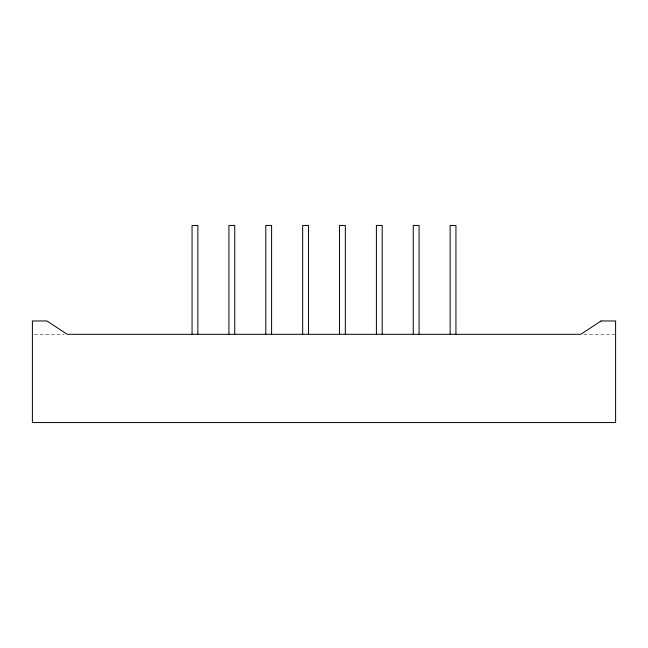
<?xml version="1.0" encoding="UTF-8"?>
<svg xmlns="http://www.w3.org/2000/svg" width="648" height="648" viewBox="0 0 648 648"><rect width="100%" height="100%" fill="white"/><g stroke="black" fill="none" stroke-linecap="round" stroke-linejoin="round"><path stroke-width="0.49" stroke-dasharray="3.24 2.43" d="M34.393 334.303L64.249 334.303M583.751 334.303L614.604 334.303"/><path stroke-width="0.97" d="M455.941 334.303L455.941 225.447L450.133 225.447L450.133 334.303M419.07 334.303L419.07 225.447L413.262 225.447L413.262 334.303M382.207 334.303L382.207 225.447L376.399 225.447L376.399 334.303M345.335 334.303L345.335 225.447L339.528 225.447L339.528 334.303M308.472 334.303L308.472 225.447L302.665 225.447L302.665 334.303M271.601 334.303L271.601 225.447L265.793 225.447L265.793 334.303M234.738 334.303L234.738 225.447L228.93 225.447L228.93 334.303M197.867 334.303L197.867 225.447L192.059 225.447L192.059 334.303M601.085 320.954L580.762 334.303L67.238 334.303L46.915 320.954L32.4 320.954L32.4 422.553L615.6 422.553L615.6 320.954L601.085 320.954"/></g></svg>
